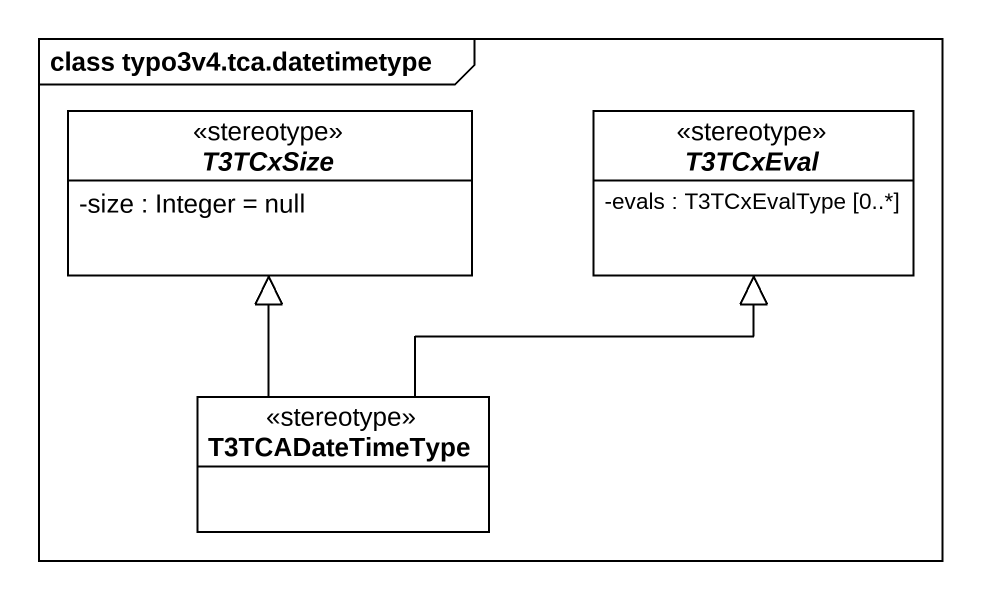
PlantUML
@startuml
mainframe class typo3v4.tca.datetimetype
hide circle
hide empty members
skinparam classAttributeIconSize 0
abstract class T3TCxSize <<stereotype>> {
  -size : Integer = null
}
abstract class T3TCxEval <<stereotype>> {
  -evals : T3TCxEvalType [0..*]
}
class T3TCADateTimeType <<stereotype>>
T3TCADateTimeType -up-|> T3TCxSize
T3TCADateTimeType -up-|> T3TCxEval
@enduml
